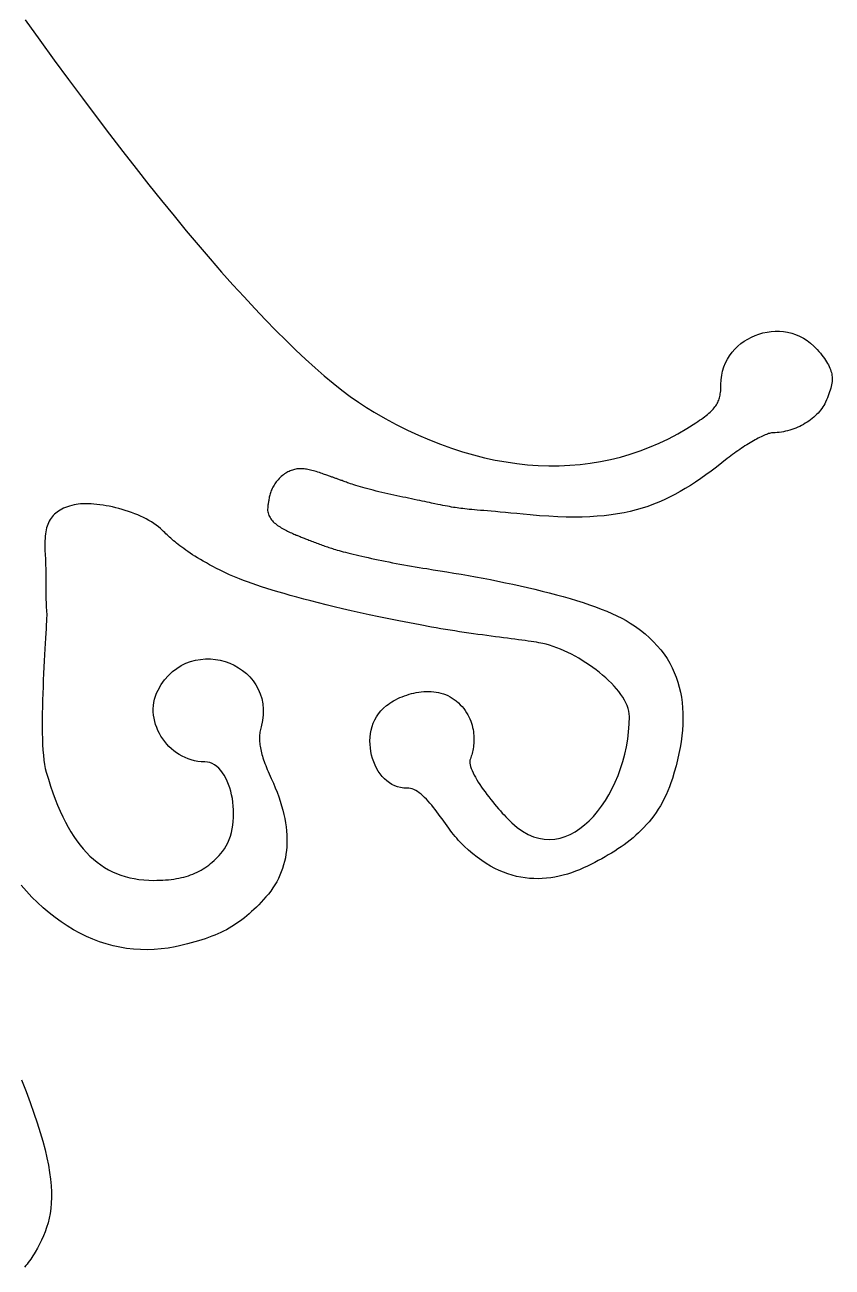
# Model space of a CAD drawing. Extents: x 3.9 to 78.6, y 0.5 to 97.3.
# Drawn here: x 48.64 to 78.63, y 2.41 to 48.54 of the extents above; entities that cross this region are included whole.
import ezdxf

# ---------------------------------------------------------------- set-up
doc = ezdxf.new("R2010")
doc.units = 0
doc.layers.add('LAYER_1', color=7, linetype='CONTINUOUS')

msp = doc.modelspace()

# ---------------------------------------------------------------- linework, layer by layer
at = {"layer": 'LAYER_1', "color": 7}
for p, q in [((48.657, 48.725), (49.199, 47.971)), ((49.199, 47.971), (49.732, 47.236)), ((49.732, 47.236), (50.258, 46.518)), ((50.258, 46.518), (50.776, 45.819)), ((50.776, 45.819), (51.287, 45.139)), ((51.287, 45.139), (51.789, 44.477)), ((51.789, 44.477), (52.284, 43.833)), ((52.284, 43.833), (52.771, 43.209)), ((52.771, 43.209), (53.249, 42.603)), ((53.249, 42.603), (53.72, 42.016)), ((53.72, 42.016), (54.182, 41.447)), ((54.182, 41.447), (54.636, 40.898)), ((54.636, 40.898), (55.082, 40.368)), ((55.082, 40.368), (55.519, 39.856)), ((55.519, 39.856), (55.948, 39.364)), ((55.948, 39.364), (56.368, 38.892)), ((56.368, 38.892), (56.78, 38.438)), ((56.78, 38.438), (57.183, 38.004)), ((57.183, 38.004), (57.578, 37.589)), ((57.578, 37.589), (57.964, 37.194)), ((57.964, 37.194), (58.34, 36.819)), ((75.489, 36.875), (75.624, 36.947)), ((75.624, 36.947), (75.764, 37.009)), ((75.764, 37.009), (75.908, 37.061)), ((75.908, 37.061), (76.056, 37.103)), ((76.056, 37.103), (76.206, 37.135)), ((76.206, 37.135), (76.358, 37.156)), ((76.358, 37.156), (76.511, 37.167)), ((76.511, 37.167), (76.665, 37.166)), ((76.665, 37.166), (76.819, 37.153)), ((76.819, 37.153), (76.971, 37.129)), ((76.971, 37.129), (77.122, 37.094)), ((77.122, 37.094), (77.27, 37.045)), ((77.27, 37.045), (77.416, 36.985)), ((77.416, 36.985), (77.557, 36.911)), ((77.557, 36.911), (77.694, 36.825)), ((58.34, 36.819), (58.709, 36.463)), ((58.709, 36.463), (59.068, 36.127)), ((74.909, 36.382), (75.01, 36.498)), ((75.01, 36.498), (75.119, 36.605)), ((75.119, 36.605), (75.235, 36.704)), ((75.235, 36.704), (75.359, 36.794)), ((75.359, 36.794), (75.489, 36.875)), ((77.694, 36.825), (77.825, 36.726)), ((77.825, 36.726), (77.951, 36.612)), ((77.951, 36.612), (78.07, 36.486)), ((78.07, 36.486), (78.13, 36.414)), ((59.068, 36.127), (59.418, 35.811)), ((74.605, 35.841), (74.665, 35.988)), ((74.665, 35.988), (74.736, 36.127)), ((74.736, 36.127), (74.818, 36.258)), ((74.818, 36.258), (74.909, 36.382)), ((78.13, 36.414), (78.188, 36.345)), ((78.188, 36.345), (78.241, 36.278)), ((78.241, 36.278), (78.291, 36.213)), ((78.291, 36.213), (78.338, 36.15)), ((78.338, 36.15), (78.38, 36.088)), ((78.38, 36.088), (78.42, 36.028)), ((78.42, 36.028), (78.455, 35.969)), ((59.418, 35.811), (59.759, 35.515)), ((74.501, 35.362), (74.523, 35.528)), ((74.523, 35.528), (74.558, 35.688)), ((74.558, 35.688), (74.605, 35.841)), ((78.455, 35.969), (78.487, 35.912)), ((78.487, 35.912), (78.516, 35.855)), ((78.516, 35.855), (78.542, 35.799)), ((78.542, 35.799), (78.564, 35.744)), ((78.564, 35.744), (78.582, 35.688)), ((78.582, 35.688), (78.598, 35.633)), ((78.598, 35.633), (78.61, 35.578)), ((78.61, 35.578), (78.618, 35.523)), ((78.618, 35.523), (78.624, 35.467)), ((59.759, 35.515), (60.09, 35.238)), ((60.09, 35.238), (60.413, 34.982)), ((74.489, 35.007), (74.492, 35.065)), ((74.492, 35.065), (74.493, 35.126)), ((74.493, 35.126), (74.494, 35.189)), ((74.494, 35.189), (74.501, 35.362)), ((78.59, 35.113), (78.574, 35.049)), ((78.604, 35.175), (78.59, 35.113)), ((78.614, 35.236), (78.604, 35.175)), ((78.621, 35.295), (78.614, 35.236)), ((78.625, 35.354), (78.621, 35.295)), ((78.624, 35.467), (78.626, 35.411)), ((78.626, 35.411), (78.625, 35.354)), ((60.413, 34.982), (60.727, 34.746)), ((60.727, 34.746), (61.031, 34.53)), ((74.395, 34.563), (74.412, 34.606)), ((74.412, 34.606), (74.428, 34.651)), ((74.428, 34.651), (74.442, 34.697)), ((74.442, 34.697), (74.454, 34.744)), ((74.454, 34.744), (74.464, 34.793)), ((74.464, 34.793), (74.472, 34.844)), ((74.472, 34.844), (74.479, 34.896)), ((74.479, 34.896), (74.485, 34.95)), ((74.485, 34.95), (74.489, 35.007)), ((78.414, 34.616), (78.378, 34.534)), ((78.448, 34.694), (78.414, 34.616)), ((78.479, 34.77), (78.448, 34.694)), ((78.507, 34.843), (78.479, 34.77)), ((78.532, 34.914), (78.507, 34.843)), ((78.555, 34.982), (78.532, 34.914)), ((78.574, 35.049), (78.555, 34.982)), ((61.031, 34.53), (61.325, 34.334)), ((61.325, 34.334), (61.61, 34.159)), ((61.61, 34.159), (62.023, 33.923)), ((74.043, 34.117), (74.089, 34.157)), ((74.089, 34.157), (74.131, 34.197)), ((74.131, 34.197), (74.171, 34.237)), ((74.171, 34.237), (74.208, 34.277)), ((74.208, 34.277), (74.242, 34.316)), ((74.242, 34.316), (74.273, 34.356)), ((74.273, 34.356), (74.302, 34.396)), ((74.302, 34.396), (74.329, 34.437)), ((74.329, 34.437), (74.353, 34.478)), ((74.353, 34.478), (74.375, 34.52)), ((74.375, 34.52), (74.395, 34.563)), ((78.15, 34.183), (78.101, 34.128)), ((78.196, 34.238), (78.15, 34.183)), ((78.238, 34.295), (78.196, 34.238)), ((78.278, 34.353), (78.238, 34.295)), ((78.315, 34.413), (78.278, 34.353)), ((78.348, 34.473), (78.315, 34.413)), ((78.378, 34.534), (78.348, 34.473)), ((62.023, 33.923), (62.435, 33.702)), ((62.435, 33.702), (62.847, 33.496)), ((73.229, 33.552), (73.561, 33.763)), ((73.561, 33.763), (73.634, 33.811)), ((73.634, 33.811), (73.703, 33.858)), ((73.703, 33.858), (73.768, 33.904)), ((73.768, 33.904), (73.83, 33.948)), ((73.83, 33.948), (73.888, 33.992)), ((73.888, 33.992), (73.943, 34.034)), ((73.943, 34.034), (73.995, 34.076)), ((73.995, 34.076), (74.043, 34.117)), ((77.56, 33.707), (77.491, 33.669)), ((77.628, 33.747), (77.56, 33.707)), ((77.694, 33.788), (77.628, 33.747)), ((77.759, 33.832), (77.694, 33.788)), ((77.821, 33.877), (77.759, 33.832)), ((77.882, 33.924), (77.821, 33.877)), ((77.94, 33.973), (77.882, 33.924)), ((77.997, 34.023), (77.94, 33.973)), ((78.05, 34.075), (77.997, 34.023)), ((78.101, 34.128), (78.05, 34.075)), ((62.847, 33.496), (63.259, 33.305)), ((63.259, 33.305), (63.67, 33.129)), ((72.548, 33.175), (72.891, 33.356)), ((72.891, 33.356), (73.229, 33.552)), ((75.932, 33.221), (75.876, 33.192)), ((75.985, 33.247), (75.932, 33.221)), ((76.037, 33.272), (75.985, 33.247)), ((76.087, 33.294), (76.037, 33.272)), ((76.135, 33.315), (76.087, 33.294)), ((76.181, 33.333), (76.135, 33.315)), ((76.224, 33.349), (76.181, 33.333)), ((76.265, 33.363), (76.224, 33.349)), ((76.304, 33.374), (76.265, 33.363)), ((76.34, 33.383), (76.304, 33.374)), ((76.373, 33.39), (76.34, 33.383)), ((76.403, 33.394), (76.373, 33.39)), ((76.431, 33.395), (76.403, 33.394)), ((76.508, 33.397), (76.431, 33.395)), ((76.585, 33.402), (76.508, 33.397)), ((76.663, 33.409), (76.585, 33.402)), ((76.741, 33.42), (76.663, 33.409)), ((76.818, 33.433), (76.741, 33.42)), ((76.896, 33.449), (76.818, 33.433)), ((76.973, 33.468), (76.896, 33.449)), ((77.049, 33.49), (76.973, 33.468)), ((77.125, 33.514), (77.049, 33.49)), ((77.2, 33.54), (77.125, 33.514)), ((77.274, 33.569), (77.2, 33.54)), ((77.348, 33.6), (77.274, 33.569)), ((77.42, 33.634), (77.348, 33.6)), ((77.491, 33.669), (77.42, 33.634)), ((63.67, 33.129), (64.08, 32.967)), ((64.08, 32.967), (64.489, 32.821)), ((64.489, 32.821), (64.897, 32.689)), ((71.49, 32.722), (71.847, 32.858)), ((71.847, 32.858), (72.2, 33.009)), ((72.2, 33.009), (72.548, 33.175)), ((75.192, 32.775), (75.126, 32.729)), ((75.258, 32.819), (75.192, 32.775)), ((75.323, 32.863), (75.258, 32.819)), ((75.388, 32.905), (75.323, 32.863)), ((75.453, 32.946), (75.388, 32.905)), ((75.516, 32.986), (75.453, 32.946)), ((75.579, 33.024), (75.516, 32.986)), ((75.641, 33.061), (75.579, 33.024)), ((75.702, 33.096), (75.641, 33.061)), ((75.761, 33.13), (75.702, 33.096)), ((75.82, 33.162), (75.761, 33.13)), ((75.876, 33.192), (75.82, 33.162)), ((64.897, 32.689), (65.304, 32.572)), ((65.304, 32.572), (65.71, 32.47)), ((65.71, 32.47), (66.113, 32.382)), ((66.113, 32.382), (66.515, 32.31)), ((66.515, 32.31), (66.915, 32.252)), ((69.643, 32.265), (70.02, 32.327)), ((70.02, 32.327), (70.393, 32.403)), ((70.393, 32.403), (70.763, 32.495)), ((70.763, 32.495), (71.129, 32.601)), ((71.129, 32.601), (71.49, 32.722)), ((74.732, 32.435), (74.528, 32.276)), ((74.797, 32.486), (74.732, 32.435)), ((74.862, 32.536), (74.797, 32.486)), ((74.928, 32.586), (74.862, 32.536)), ((74.994, 32.634), (74.928, 32.586)), ((75.06, 32.682), (74.994, 32.634)), ((75.126, 32.729), (75.06, 32.682)), ((58.247, 31.835), (58.205, 31.803)), ((58.289, 31.865), (58.247, 31.835)), ((58.33, 31.892), (58.289, 31.865)), ((58.371, 31.918), (58.33, 31.892)), ((58.412, 31.941), (58.371, 31.918)), ((58.453, 31.962), (58.412, 31.941)), ((58.495, 31.981), (58.453, 31.962)), ((58.536, 31.997), (58.495, 31.981)), ((58.577, 32.012), (58.536, 31.997)), ((58.619, 32.025), (58.577, 32.012)), ((58.66, 32.035), (58.619, 32.025)), ((58.703, 32.044), (58.66, 32.035)), ((58.745, 32.051), (58.703, 32.044)), ((58.788, 32.056), (58.745, 32.051)), ((58.831, 32.059), (58.788, 32.056)), ((58.875, 32.06), (58.831, 32.059)), ((58.92, 32.06), (58.875, 32.06)), ((58.965, 32.058), (58.92, 32.06)), ((59.011, 32.054), (58.965, 32.058)), ((59.058, 32.049), (59.011, 32.054)), ((59.105, 32.042), (59.058, 32.049)), ((59.153, 32.034), (59.105, 32.042)), ((59.203, 32.024), (59.153, 32.034)), ((59.253, 32.012), (59.203, 32.024)), ((59.304, 31.999), (59.253, 32.012)), ((59.357, 31.985), (59.304, 31.999)), ((59.41, 31.97), (59.357, 31.985)), ((59.465, 31.953), (59.41, 31.97)), ((59.521, 31.934), (59.465, 31.953)), ((59.578, 31.915), (59.521, 31.934)), ((59.637, 31.894), (59.578, 31.915)), ((59.686, 31.877), (59.637, 31.894)), ((59.731, 31.861), (59.686, 31.877)), ((59.774, 31.846), (59.731, 31.861)), ((59.814, 31.832), (59.774, 31.846)), ((59.853, 31.818), (59.814, 31.832)), ((66.915, 32.252), (67.313, 32.209)), ((67.313, 32.209), (67.708, 32.182)), ((67.708, 32.182), (68.101, 32.169)), ((68.101, 32.169), (68.491, 32.17)), ((68.491, 32.17), (68.878, 32.187)), ((68.878, 32.187), (69.262, 32.219)), ((69.262, 32.219), (69.643, 32.265)), ((73.936, 31.831), (73.742, 31.695)), ((74.13, 31.973), (73.936, 31.831)), ((74.328, 32.122), (74.13, 31.973)), ((74.528, 32.276), (74.328, 32.122)), ((57.85, 31.37), (57.83, 31.329)), ((57.873, 31.412), (57.85, 31.37)), ((57.896, 31.453), (57.873, 31.412)), ((57.922, 31.494), (57.896, 31.453)), ((57.95, 31.534), (57.922, 31.494)), ((57.98, 31.575), (57.95, 31.534)), ((58.011, 31.614), (57.98, 31.575)), ((58.045, 31.653), (58.011, 31.614)), ((58.082, 31.692), (58.045, 31.653)), ((58.12, 31.73), (58.082, 31.692)), ((58.162, 31.767), (58.12, 31.73)), ((58.205, 31.803), (58.162, 31.767)), ((59.889, 31.805), (59.853, 31.818)), ((59.923, 31.793), (59.889, 31.805)), ((59.956, 31.782), (59.923, 31.793)), ((59.988, 31.771), (59.956, 31.782)), ((60.018, 31.761), (59.988, 31.771)), ((60.047, 31.751), (60.018, 31.761)), ((60.076, 31.741), (60.047, 31.751)), ((60.104, 31.731), (60.076, 31.741)), ((60.131, 31.722), (60.104, 31.731)), ((60.158, 31.712), (60.131, 31.722)), ((60.186, 31.703), (60.158, 31.712)), ((60.213, 31.693), (60.186, 31.703)), ((60.241, 31.684), (60.213, 31.693)), ((60.269, 31.674), (60.241, 31.684)), ((60.299, 31.663), (60.269, 31.674)), ((60.329, 31.652), (60.299, 31.663)), ((60.36, 31.641), (60.329, 31.652)), ((60.393, 31.629), (60.36, 31.641)), ((60.427, 31.617), (60.393, 31.629)), ((60.464, 31.603), (60.427, 31.617)), ((60.502, 31.589), (60.464, 31.603)), ((60.542, 31.574), (60.502, 31.589)), ((60.585, 31.558), (60.542, 31.574)), ((60.63, 31.541), (60.585, 31.558)), ((60.679, 31.523), (60.63, 31.541)), ((60.73, 31.504), (60.679, 31.523)), ((60.794, 31.481), (60.73, 31.504)), ((60.863, 31.457), (60.794, 31.481)), ((60.938, 31.433), (60.863, 31.457)), ((61.018, 31.408), (60.938, 31.433)), ((61.102, 31.384), (61.018, 31.408)), ((61.191, 31.359), (61.102, 31.384)), ((73.359, 31.439), (73.168, 31.321)), ((73.551, 31.564), (73.359, 31.439)), ((73.742, 31.695), (73.551, 31.564)), ((57.703, 30.923), (57.696, 30.885)), ((57.711, 30.962), (57.703, 30.923)), ((57.719, 31.001), (57.711, 30.962)), ((57.729, 31.041), (57.719, 31.001)), ((57.74, 31.081), (57.729, 31.041)), ((57.751, 31.122), (57.74, 31.081)), ((57.764, 31.163), (57.751, 31.122)), ((57.779, 31.204), (57.764, 31.163)), ((57.794, 31.246), (57.779, 31.204)), ((57.811, 31.287), (57.794, 31.246)), ((57.83, 31.329), (57.811, 31.287)), ((61.283, 31.334), (61.191, 31.359)), ((61.379, 31.308), (61.283, 31.334)), ((61.478, 31.283), (61.379, 31.308)), ((61.579, 31.258), (61.478, 31.283)), ((61.684, 31.232), (61.579, 31.258)), ((61.79, 31.207), (61.684, 31.232)), ((61.898, 31.181), (61.79, 31.207)), ((62.008, 31.156), (61.898, 31.181)), ((62.118, 31.131), (62.008, 31.156)), ((62.229, 31.106), (62.118, 31.131)), ((62.341, 31.082), (62.229, 31.106)), ((62.453, 31.057), (62.341, 31.082)), ((62.564, 31.033), (62.453, 31.057)), ((62.675, 31.009), (62.564, 31.033)), ((62.785, 30.986), (62.675, 31.009)), ((62.893, 30.963), (62.785, 30.986)), ((62.999, 30.941), (62.893, 30.963)), ((63.104, 30.919), (62.999, 30.941)), ((63.206, 30.898), (63.104, 30.919)), ((72.392, 30.908), (72.192, 30.82)), ((72.589, 31.002), (72.392, 30.908)), ((72.783, 31.102), (72.589, 31.002)), ((72.976, 31.209), (72.783, 31.102)), ((73.168, 31.321), (72.976, 31.209)), ((49.837, 30.451), (49.785, 30.411)), ((49.892, 30.489), (49.837, 30.451)), ((49.951, 30.525), (49.892, 30.489)), ((50.013, 30.559), (49.951, 30.525)), ((50.079, 30.59), (50.013, 30.559)), ((50.149, 30.62), (50.079, 30.59)), ((50.223, 30.647), (50.149, 30.62)), ((50.301, 30.673), (50.223, 30.647)), ((50.383, 30.696), (50.301, 30.673)), ((50.469, 30.718), (50.383, 30.696)), ((50.544, 30.734), (50.469, 30.718)), ((50.624, 30.745), (50.544, 30.734)), ((50.71, 30.754), (50.624, 30.745)), ((50.801, 30.759), (50.71, 30.754)), ((50.897, 30.761), (50.801, 30.759)), ((50.996, 30.76), (50.897, 30.761)), ((51.1, 30.756), (50.996, 30.76)), ((51.207, 30.748), (51.1, 30.756)), ((51.316, 30.737), (51.207, 30.748)), ((51.429, 30.724), (51.316, 30.737)), ((51.543, 30.707), (51.429, 30.724)), ((51.659, 30.688), (51.543, 30.707)), ((51.777, 30.665), (51.659, 30.688)), ((51.895, 30.64), (51.777, 30.665)), ((52.014, 30.612), (51.895, 30.64)), ((52.134, 30.582), (52.014, 30.612)), ((52.253, 30.548), (52.134, 30.582)), ((52.371, 30.513), (52.253, 30.548)), ((52.489, 30.474), (52.371, 30.513)), ((52.605, 30.433), (52.489, 30.474)), ((57.66, 30.614), (57.657, 30.563)), ((57.657, 30.563), (57.658, 30.513)), ((57.658, 30.513), (57.663, 30.465)), ((57.664, 30.644), (57.66, 30.614)), ((57.663, 30.465), (57.672, 30.418)), ((57.667, 30.675), (57.664, 30.644)), ((57.671, 30.708), (57.667, 30.675)), ((57.675, 30.741), (57.671, 30.708)), ((57.679, 30.776), (57.675, 30.741)), ((57.684, 30.811), (57.679, 30.776)), ((57.69, 30.848), (57.684, 30.811)), ((57.696, 30.885), (57.69, 30.848)), ((63.306, 30.877), (63.206, 30.898)), ((63.402, 30.858), (63.306, 30.877)), ((63.495, 30.838), (63.402, 30.858)), ((63.584, 30.82), (63.495, 30.838)), ((63.669, 30.802), (63.584, 30.82)), ((63.749, 30.785), (63.669, 30.802)), ((63.867, 30.761), (63.749, 30.785)), ((63.975, 30.738), (63.867, 30.761)), ((64.075, 30.718), (63.975, 30.738)), ((64.168, 30.699), (64.075, 30.718)), ((64.255, 30.682), (64.168, 30.699)), ((64.336, 30.666), (64.255, 30.682)), ((64.413, 30.652), (64.336, 30.666)), ((64.487, 30.638), (64.413, 30.652)), ((64.558, 30.626), (64.487, 30.638)), ((64.627, 30.615), (64.558, 30.626)), ((64.696, 30.605), (64.627, 30.615)), ((64.765, 30.596), (64.696, 30.605)), ((64.835, 30.586), (64.765, 30.596)), ((64.907, 30.578), (64.835, 30.586)), ((64.983, 30.569), (64.907, 30.578)), ((65.063, 30.561), (64.983, 30.569)), ((65.148, 30.552), (65.063, 30.561)), ((65.239, 30.544), (65.148, 30.552)), ((65.337, 30.535), (65.239, 30.544)), ((65.443, 30.525), (65.337, 30.535)), ((65.558, 30.515), (65.443, 30.525)), ((65.683, 30.504), (65.558, 30.515)), ((65.818, 30.492), (65.683, 30.504)), ((65.965, 30.48), (65.818, 30.492)), ((66.125, 30.466), (65.965, 30.48)), ((66.299, 30.45), (66.125, 30.466)), ((66.488, 30.433), (66.299, 30.45)), ((71.126, 30.476), (70.896, 30.426)), ((71.35, 30.532), (71.126, 30.476)), ((71.568, 30.594), (71.35, 30.532)), ((71.78, 30.663), (71.568, 30.594)), ((71.988, 30.739), (71.78, 30.663)), ((72.192, 30.82), (71.988, 30.739)), ((49.492, 29.995), (49.47, 29.93)), ((49.518, 30.056), (49.492, 29.995)), ((49.547, 30.115), (49.518, 30.056)), ((49.579, 30.171), (49.547, 30.115)), ((49.614, 30.224), (49.579, 30.171)), ((49.652, 30.275), (49.614, 30.224)), ((49.693, 30.323), (49.652, 30.275)), ((49.737, 30.368), (49.693, 30.323)), ((49.785, 30.411), (49.737, 30.368)), ((52.719, 30.39), (52.605, 30.433)), ((52.831, 30.345), (52.719, 30.39)), ((52.941, 30.297), (52.831, 30.345)), ((53.047, 30.247), (52.941, 30.297)), ((53.15, 30.194), (53.047, 30.247)), ((53.25, 30.14), (53.15, 30.194)), ((53.345, 30.083), (53.25, 30.14)), ((53.436, 30.024), (53.345, 30.083)), ((53.521, 29.964), (53.436, 30.024)), ((57.672, 30.418), (57.685, 30.373)), ((57.685, 30.373), (57.702, 30.329)), ((57.702, 30.329), (57.723, 30.286)), ((57.723, 30.286), (57.746, 30.245)), ((57.746, 30.245), (57.773, 30.205)), ((57.773, 30.205), (57.802, 30.166)), ((57.802, 30.166), (57.835, 30.128)), ((57.835, 30.128), (57.869, 30.092)), ((57.869, 30.092), (57.906, 30.057)), ((57.906, 30.057), (57.945, 30.023)), ((57.945, 30.023), (57.986, 29.99)), ((57.986, 29.99), (58.028, 29.958)), ((66.691, 30.415), (66.488, 30.433)), ((66.912, 30.395), (66.691, 30.415)), ((67.15, 30.372), (66.912, 30.395)), ((67.406, 30.348), (67.15, 30.372)), ((67.761, 30.317), (67.406, 30.348)), ((68.103, 30.293), (67.761, 30.317)), ((68.431, 30.276), (68.103, 30.293)), ((68.747, 30.266), (68.431, 30.276)), ((69.051, 30.263), (68.747, 30.266)), ((69.344, 30.266), (69.051, 30.263)), ((69.626, 30.276), (69.344, 30.266)), ((69.897, 30.293), (69.626, 30.276)), ((70.16, 30.316), (69.897, 30.293)), ((70.413, 30.346), (70.16, 30.316)), ((70.658, 30.383), (70.413, 30.346)), ((70.896, 30.426), (70.658, 30.383)), ((49.396, 29.559), (49.389, 29.475)), ((49.405, 29.64), (49.396, 29.559)), ((49.418, 29.717), (49.405, 29.64)), ((49.432, 29.791), (49.418, 29.717)), ((49.449, 29.862), (49.432, 29.791)), ((49.47, 29.93), (49.449, 29.862)), ((53.602, 29.901), (53.521, 29.964)), ((53.676, 29.837), (53.602, 29.901)), ((53.715, 29.801), (53.676, 29.837)), ((53.755, 29.764), (53.715, 29.801)), ((53.795, 29.726), (53.755, 29.764)), ((53.836, 29.687), (53.795, 29.726)), ((53.878, 29.648), (53.836, 29.687)), ((53.921, 29.607), (53.878, 29.648)), ((53.966, 29.566), (53.921, 29.607)), ((54.012, 29.523), (53.966, 29.566)), ((54.06, 29.48), (54.012, 29.523)), ((58.028, 29.958), (58.072, 29.928)), ((58.072, 29.928), (58.117, 29.898)), ((58.117, 29.898), (58.163, 29.87)), ((58.163, 29.87), (58.21, 29.842)), ((58.21, 29.842), (58.257, 29.816)), ((58.257, 29.816), (58.305, 29.79)), ((58.305, 29.79), (58.353, 29.765)), ((58.353, 29.765), (58.401, 29.742)), ((58.401, 29.742), (58.449, 29.719)), ((58.449, 29.719), (58.497, 29.697)), ((58.497, 29.697), (58.544, 29.676)), ((58.544, 29.676), (58.59, 29.655)), ((58.59, 29.655), (58.635, 29.636)), ((58.635, 29.636), (58.679, 29.617)), ((58.679, 29.617), (58.721, 29.599)), ((58.721, 29.599), (58.745, 29.589)), ((58.745, 29.589), (58.772, 29.577)), ((58.772, 29.577), (58.801, 29.565)), ((58.801, 29.565), (58.832, 29.553)), ((58.832, 29.553), (58.866, 29.539)), ((58.866, 29.539), (58.901, 29.525)), ((58.901, 29.525), (58.938, 29.51)), ((49.384, 29.388), (49.382, 29.297)), ((49.382, 29.297), (49.382, 29.202)), ((49.382, 29.202), (49.383, 29.104)), ((49.383, 29.104), (49.388, 29.002)), ((49.389, 29.475), (49.384, 29.388)), ((54.111, 29.435), (54.06, 29.48)), ((54.164, 29.389), (54.111, 29.435)), ((54.219, 29.343), (54.164, 29.389)), ((54.277, 29.295), (54.219, 29.343)), ((54.338, 29.246), (54.277, 29.295)), ((54.402, 29.196), (54.338, 29.246)), ((54.47, 29.144), (54.402, 29.196)), ((54.541, 29.092), (54.47, 29.144)), ((54.616, 29.038), (54.541, 29.092)), ((58.938, 29.51), (58.977, 29.494)), ((58.977, 29.494), (59.018, 29.478)), ((59.018, 29.478), (59.06, 29.462)), ((59.06, 29.462), (59.103, 29.445)), ((59.103, 29.445), (59.148, 29.427)), ((59.148, 29.427), (59.193, 29.41)), ((59.193, 29.41), (59.24, 29.392)), ((59.24, 29.392), (59.288, 29.373)), ((59.288, 29.373), (59.336, 29.355)), ((59.336, 29.355), (59.385, 29.336)), ((59.385, 29.336), (59.435, 29.318)), ((59.435, 29.318), (59.485, 29.299)), ((59.485, 29.299), (59.535, 29.281)), ((59.535, 29.281), (59.585, 29.262)), ((59.585, 29.262), (59.635, 29.244)), ((59.635, 29.244), (59.686, 29.225)), ((59.686, 29.225), (59.736, 29.208)), ((59.736, 29.208), (59.785, 29.19)), ((59.785, 29.19), (59.834, 29.173)), ((59.834, 29.173), (59.883, 29.156)), ((59.883, 29.156), (59.931, 29.139)), ((59.931, 29.139), (59.978, 29.123)), ((59.978, 29.123), (60.024, 29.108)), ((60.024, 29.108), (60.069, 29.093)), ((60.069, 29.093), (60.12, 29.077)), ((60.12, 29.077), (60.178, 29.06)), ((49.388, 29.002), (49.394, 28.896)), ((49.394, 28.896), (49.398, 28.825)), ((49.398, 28.825), (49.402, 28.753)), ((49.402, 28.753), (49.405, 28.68)), ((49.405, 28.68), (49.408, 28.605)), ((49.408, 28.605), (49.41, 28.53)), ((54.695, 28.983), (54.616, 29.038)), ((54.779, 28.927), (54.695, 28.983)), ((54.867, 28.869), (54.779, 28.927)), ((54.959, 28.811), (54.867, 28.869)), ((55.057, 28.751), (54.959, 28.811)), ((55.16, 28.689), (55.057, 28.751)), ((55.268, 28.627), (55.16, 28.689)), ((55.381, 28.562), (55.268, 28.627)), ((60.178, 29.06), (60.241, 29.041)), ((60.241, 29.041), (60.311, 29.022)), ((60.311, 29.022), (60.385, 29.001)), ((60.385, 29.001), (60.466, 28.98)), ((60.466, 28.98), (60.551, 28.957)), ((60.551, 28.957), (60.641, 28.934)), ((60.641, 28.934), (60.737, 28.911)), ((60.737, 28.911), (60.836, 28.886)), ((60.836, 28.886), (60.94, 28.862)), ((60.94, 28.862), (61.047, 28.836)), ((61.047, 28.836), (61.159, 28.81)), ((61.159, 28.81), (61.274, 28.784)), ((61.274, 28.784), (61.393, 28.758)), ((61.393, 28.758), (61.514, 28.731)), ((61.514, 28.731), (61.639, 28.704)), ((61.639, 28.704), (61.766, 28.677)), ((61.766, 28.677), (61.896, 28.651)), ((61.896, 28.651), (62.028, 28.624)), ((62.028, 28.624), (62.162, 28.597)), ((49.41, 28.53), (49.412, 28.454)), ((49.412, 28.454), (49.414, 28.377)), ((49.414, 28.377), (49.415, 28.3)), ((49.415, 28.3), (49.417, 28.222)), ((49.417, 28.222), (49.418, 28.144)), ((49.418, 28.144), (49.418, 28.066)), ((55.501, 28.497), (55.381, 28.562)), ((55.626, 28.43), (55.501, 28.497)), ((55.758, 28.361), (55.626, 28.43)), ((55.896, 28.292), (55.758, 28.361)), ((56.04, 28.22), (55.896, 28.292)), ((56.138, 28.174), (56.04, 28.22)), ((56.244, 28.126), (56.138, 28.174)), ((62.162, 28.597), (62.298, 28.57)), ((62.298, 28.57), (62.435, 28.544)), ((62.435, 28.544), (62.574, 28.518)), ((62.574, 28.518), (62.714, 28.492)), ((62.714, 28.492), (62.855, 28.467)), ((62.855, 28.467), (62.997, 28.442)), ((62.997, 28.442), (63.139, 28.418)), ((63.139, 28.418), (63.281, 28.394)), ((63.281, 28.394), (63.424, 28.372)), ((63.424, 28.372), (63.566, 28.35)), ((63.566, 28.35), (63.811, 28.312)), ((63.811, 28.312), (64.062, 28.272)), ((64.062, 28.272), (64.318, 28.231)), ((64.318, 28.231), (64.579, 28.187)), ((64.579, 28.187), (64.844, 28.142)), ((64.844, 28.142), (65.113, 28.094)), ((49.418, 28.066), (49.419, 27.988)), ((49.419, 27.988), (49.419, 27.91)), ((49.419, 27.91), (49.42, 27.833)), ((49.42, 27.833), (49.42, 27.757)), ((49.42, 27.757), (49.42, 27.681)), ((49.42, 27.681), (49.421, 27.606)), ((56.359, 28.076), (56.244, 28.126)), ((56.484, 28.025), (56.359, 28.076)), ((56.618, 27.971), (56.484, 28.025)), ((56.762, 27.916), (56.618, 27.971)), ((56.915, 27.859), (56.762, 27.916)), ((57.078, 27.801), (56.915, 27.859)), ((57.251, 27.742), (57.078, 27.801)), ((57.434, 27.681), (57.251, 27.742)), ((57.626, 27.618), (57.434, 27.681)), ((65.113, 28.094), (65.384, 28.045)), ((65.384, 28.045), (65.658, 27.994)), ((65.658, 27.994), (65.934, 27.941)), ((65.934, 27.941), (66.21, 27.886)), ((66.21, 27.886), (66.487, 27.829)), ((66.487, 27.829), (66.764, 27.771)), ((66.764, 27.771), (67.039, 27.71)), ((67.039, 27.71), (67.314, 27.648)), ((49.421, 27.606), (49.421, 27.532)), ((49.421, 27.532), (49.422, 27.459)), ((49.422, 27.459), (49.422, 27.387)), ((49.422, 27.387), (49.423, 27.317)), ((49.423, 27.317), (49.424, 27.249)), ((49.424, 27.249), (49.425, 27.182)), ((57.829, 27.554), (57.626, 27.618)), ((58.042, 27.49), (57.829, 27.554)), ((58.266, 27.423), (58.042, 27.49)), ((58.499, 27.356), (58.266, 27.423)), ((58.744, 27.288), (58.499, 27.356)), ((58.999, 27.219), (58.744, 27.288)), ((59.264, 27.149), (58.999, 27.219)), ((67.314, 27.648), (67.586, 27.584)), ((67.586, 27.584), (67.855, 27.519)), ((67.855, 27.519), (68.12, 27.451)), ((68.12, 27.451), (68.382, 27.382)), ((68.382, 27.382), (68.639, 27.311)), ((68.639, 27.311), (68.891, 27.238)), ((68.891, 27.238), (69.136, 27.164)), ((49.425, 27.182), (49.427, 27.118)), ((49.427, 27.118), (49.429, 27.055)), ((49.429, 27.055), (49.431, 26.995)), ((49.431, 26.995), (49.433, 26.937)), ((49.433, 26.937), (49.436, 26.882)), ((49.436, 26.882), (49.44, 26.829)), ((49.44, 26.829), (49.444, 26.779)), ((49.444, 26.779), (49.448, 26.732)), ((59.541, 27.078), (59.264, 27.149)), ((59.828, 27.006), (59.541, 27.078)), ((60.126, 26.934), (59.828, 27.006)), ((60.436, 26.86), (60.126, 26.934)), ((60.757, 26.787), (60.436, 26.86)), ((61.089, 26.712), (60.757, 26.787)), ((69.136, 27.164), (69.375, 27.088)), ((69.375, 27.088), (69.607, 27.01)), ((69.607, 27.01), (69.83, 26.93)), ((69.83, 26.93), (70.046, 26.849)), ((70.046, 26.849), (70.252, 26.767)), ((70.252, 26.767), (70.448, 26.682)), ((49.444, 26.401), (49.437, 26.268)), ((49.448, 26.515), (49.444, 26.401)), ((49.448, 26.732), (49.451, 26.682)), ((49.451, 26.61), (49.448, 26.515)), ((49.451, 26.682), (49.451, 26.61)), ((61.433, 26.638), (61.089, 26.712)), ((61.788, 26.562), (61.433, 26.638)), ((62.155, 26.487), (61.788, 26.562)), ((62.533, 26.411), (62.155, 26.487)), ((62.923, 26.335), (62.533, 26.411)), ((63.326, 26.259), (62.923, 26.335)), ((70.448, 26.682), (70.634, 26.596)), ((70.634, 26.596), (70.808, 26.509)), ((70.808, 26.509), (70.971, 26.419)), ((70.971, 26.419), (71.122, 26.329)), ((71.122, 26.329), (71.318, 26.199)), ((49.42, 25.951), (49.409, 25.77)), ((49.429, 26.117), (49.42, 25.951)), ((49.437, 26.268), (49.429, 26.117)), ((63.74, 26.183), (63.326, 26.259)), ((63.914, 26.152), (63.74, 26.183)), ((64.089, 26.121), (63.914, 26.152)), ((64.264, 26.092), (64.089, 26.121)), ((64.44, 26.064), (64.264, 26.092)), ((64.614, 26.036), (64.44, 26.064)), ((64.788, 26.01), (64.614, 26.036)), ((64.961, 25.984), (64.788, 26.01)), ((65.133, 25.959), (64.961, 25.984)), ((65.303, 25.935), (65.133, 25.959)), ((65.471, 25.911), (65.303, 25.935)), ((65.637, 25.889), (65.471, 25.911)), ((65.8, 25.866), (65.637, 25.889)), ((65.96, 25.845), (65.8, 25.866)), ((66.118, 25.824), (65.96, 25.845)), ((71.318, 26.199), (71.503, 26.064)), ((71.503, 26.064), (71.676, 25.926)), ((71.676, 25.926), (71.838, 25.783)), ((49.397, 25.576), (49.385, 25.37)), ((49.409, 25.77), (49.397, 25.576)), ((66.271, 25.804), (66.118, 25.824)), ((66.421, 25.785), (66.271, 25.804)), ((66.567, 25.766), (66.421, 25.785)), ((66.708, 25.747), (66.567, 25.766)), ((66.845, 25.729), (66.708, 25.747)), ((66.977, 25.712), (66.845, 25.729)), ((67.103, 25.695), (66.977, 25.712)), ((67.224, 25.678), (67.103, 25.695)), ((67.338, 25.662), (67.224, 25.678)), ((67.446, 25.646), (67.338, 25.662)), ((67.548, 25.631), (67.446, 25.646)), ((67.643, 25.616), (67.548, 25.631)), ((67.731, 25.601), (67.643, 25.616)), ((67.811, 25.586), (67.731, 25.601)), ((67.883, 25.572), (67.811, 25.586)), ((67.947, 25.558), (67.883, 25.572)), ((68.003, 25.544), (67.947, 25.558)), ((68.131, 25.507), (68.003, 25.544)), ((68.263, 25.464), (68.131, 25.507)), ((68.396, 25.415), (68.263, 25.464)), ((68.53, 25.361), (68.396, 25.415)), ((71.838, 25.783), (71.99, 25.636)), ((71.99, 25.636), (72.131, 25.485)), ((72.131, 25.485), (72.262, 25.33)), ((49.36, 24.929), (49.348, 24.696)), ((49.373, 25.154), (49.36, 24.929)), ((49.385, 25.37), (49.373, 25.154)), ((54.797, 24.901), (54.978, 24.95)), ((54.978, 24.95), (55.162, 24.982)), ((55.162, 24.982), (55.347, 24.997)), ((55.347, 24.997), (55.533, 24.996)), ((55.533, 24.996), (55.717, 24.979)), ((55.717, 24.979), (55.898, 24.946)), ((55.898, 24.946), (56.076, 24.899)), ((68.666, 25.303), (68.53, 25.361)), ((68.803, 25.239), (68.666, 25.303)), ((68.939, 25.171), (68.803, 25.239)), ((69.075, 25.098), (68.939, 25.171)), ((69.211, 25.022), (69.075, 25.098)), ((69.345, 24.941), (69.211, 25.022)), ((69.478, 24.858), (69.345, 24.941)), ((72.262, 25.33), (72.382, 25.171)), ((72.382, 25.171), (72.492, 25.009)), ((72.492, 25.009), (72.592, 24.842)), ((49.336, 24.457), (49.324, 24.213)), ((49.348, 24.696), (49.336, 24.457)), ((53.972, 24.386), (54.122, 24.527)), ((54.122, 24.527), (54.28, 24.648)), ((54.28, 24.648), (54.447, 24.751)), ((54.447, 24.751), (54.619, 24.835)), ((54.619, 24.835), (54.797, 24.901)), ((56.076, 24.899), (56.25, 24.838)), ((56.25, 24.838), (56.417, 24.762)), ((56.417, 24.762), (56.576, 24.673)), ((56.576, 24.673), (56.727, 24.571)), ((56.727, 24.571), (56.868, 24.456)), ((56.868, 24.456), (56.998, 24.328)), ((69.608, 24.771), (69.478, 24.858)), ((69.737, 24.681), (69.608, 24.771)), ((69.862, 24.588), (69.737, 24.681)), ((69.983, 24.493), (69.862, 24.588)), ((70.101, 24.396), (69.983, 24.493)), ((72.592, 24.842), (72.682, 24.672)), ((72.682, 24.672), (72.763, 24.498)), ((72.763, 24.498), (72.834, 24.32)), ((49.324, 24.213), (49.314, 23.966)), ((53.587, 23.843), (53.703, 24.044)), ((53.703, 24.044), (53.832, 24.225)), ((53.832, 24.225), (53.972, 24.386)), ((56.998, 24.328), (57.116, 24.189)), ((57.116, 24.189), (57.22, 24.039)), ((57.22, 24.039), (57.309, 23.878)), ((70.214, 24.297), (70.101, 24.396)), ((70.323, 24.197), (70.214, 24.297)), ((70.426, 24.095), (70.323, 24.197)), ((70.524, 23.992), (70.426, 24.095)), ((70.616, 23.888), (70.524, 23.992)), ((72.834, 24.32), (72.896, 24.139)), ((72.896, 24.139), (72.949, 23.954)), ((49.304, 23.717), (49.296, 23.467)), ((49.314, 23.966), (49.304, 23.717)), ((53.457, 23.5), (53.491, 23.616)), ((53.491, 23.616), (53.534, 23.73)), ((53.534, 23.73), (53.587, 23.843)), ((57.309, 23.878), (57.382, 23.706)), ((57.382, 23.706), (57.437, 23.525)), ((62.489, 23.523), (62.569, 23.56)), ((62.569, 23.56), (62.651, 23.595)), ((62.651, 23.595), (62.736, 23.627)), ((62.736, 23.627), (62.822, 23.657)), ((62.822, 23.657), (62.909, 23.685)), ((62.909, 23.685), (62.998, 23.709)), ((62.998, 23.709), (63.089, 23.731)), ((63.089, 23.731), (63.18, 23.749)), ((63.18, 23.749), (63.272, 23.765)), ((63.272, 23.765), (63.364, 23.777)), ((63.364, 23.777), (63.457, 23.785)), ((63.457, 23.785), (63.55, 23.79)), ((63.55, 23.79), (63.642, 23.79)), ((63.642, 23.79), (63.735, 23.787)), ((63.735, 23.787), (63.826, 23.779)), ((63.826, 23.779), (63.917, 23.767)), ((63.917, 23.767), (64.007, 23.751)), ((64.007, 23.751), (64.096, 23.73)), ((64.096, 23.73), (64.184, 23.703)), ((64.184, 23.703), (64.269, 23.672)), ((64.269, 23.672), (64.353, 23.636)), ((64.353, 23.636), (64.435, 23.595)), ((64.435, 23.595), (64.515, 23.547)), ((64.515, 23.547), (64.592, 23.495)), ((70.701, 23.784), (70.616, 23.888)), ((70.779, 23.679), (70.701, 23.784)), ((70.849, 23.574), (70.779, 23.679)), ((70.912, 23.47), (70.849, 23.574)), ((72.949, 23.954), (72.993, 23.766)), ((72.993, 23.766), (73.028, 23.574)), ((73.028, 23.574), (73.054, 23.379)), ((49.29, 23.218), (49.286, 22.971)), ((49.296, 23.467), (49.29, 23.218)), ((53.41, 23.147), (53.417, 23.265)), ((53.411, 23.029), (53.41, 23.147)), ((53.417, 23.265), (53.433, 23.383)), ((53.433, 23.383), (53.457, 23.5)), ((57.437, 23.525), (57.475, 23.333)), ((57.475, 23.333), (57.492, 23.133)), ((57.492, 23.133), (57.488, 22.924)), ((61.775, 22.964), (61.862, 23.071)), ((61.862, 23.071), (61.959, 23.172)), ((61.959, 23.172), (62.068, 23.265)), ((62.068, 23.265), (62.13, 23.312)), ((62.13, 23.312), (62.196, 23.357)), ((62.196, 23.357), (62.265, 23.401)), ((62.265, 23.401), (62.337, 23.443)), ((62.337, 23.443), (62.412, 23.484)), ((62.412, 23.484), (62.489, 23.523)), ((64.592, 23.495), (64.666, 23.436)), ((64.666, 23.436), (64.743, 23.368)), ((64.743, 23.368), (64.815, 23.297)), ((64.815, 23.297), (64.88, 23.226)), ((64.88, 23.226), (64.941, 23.152)), ((64.941, 23.152), (64.996, 23.078)), ((64.996, 23.078), (65.046, 23.002)), ((70.966, 23.366), (70.912, 23.47)), ((71.011, 23.263), (70.966, 23.366)), ((71.047, 23.161), (71.011, 23.263)), ((71.073, 23.06), (71.047, 23.161)), ((73.054, 23.379), (73.073, 23.18)), ((73.073, 23.18), (73.082, 22.979)), ((49.286, 22.971), (49.283, 22.728)), ((49.283, 22.728), (49.283, 22.489)), ((53.421, 22.911), (53.411, 23.029)), ((53.438, 22.794), (53.421, 22.911)), ((53.463, 22.678), (53.438, 22.794)), ((53.496, 22.563), (53.463, 22.678)), ((57.462, 22.707), (57.412, 22.481)), ((57.488, 22.924), (57.462, 22.707)), ((61.537, 22.484), (61.581, 22.611)), ((61.581, 22.611), (61.635, 22.733)), ((61.635, 22.733), (61.7, 22.851)), ((61.7, 22.851), (61.775, 22.964)), ((65.046, 23.002), (65.091, 22.926)), ((65.091, 22.926), (65.132, 22.848)), ((65.132, 22.848), (65.168, 22.771)), ((65.168, 22.771), (65.199, 22.693)), ((65.199, 22.693), (65.227, 22.614)), ((65.227, 22.614), (65.251, 22.536)), ((71.09, 22.96), (71.073, 23.06)), ((71.088, 22.579), (71.095, 22.863)), ((71.095, 22.863), (71.09, 22.96)), ((73.084, 22.774), (73.078, 22.566)), ((73.082, 22.979), (73.084, 22.774)), ((49.283, 22.489), (49.286, 22.257)), ((49.286, 22.257), (49.292, 22.033)), ((53.536, 22.451), (53.496, 22.563)), ((53.582, 22.34), (53.536, 22.451)), ((53.635, 22.233), (53.582, 22.34)), ((53.695, 22.128), (53.635, 22.233)), ((57.36, 22.182), (57.356, 22.131)), ((57.365, 22.233), (57.36, 22.182)), ((57.371, 22.283), (57.365, 22.233)), ((57.379, 22.333), (57.371, 22.283)), ((57.389, 22.383), (57.379, 22.333)), ((57.4, 22.432), (57.389, 22.383)), ((57.412, 22.481), (57.4, 22.432)), ((61.464, 22.091), (61.479, 22.224)), ((61.479, 22.224), (61.503, 22.355)), ((61.503, 22.355), (61.537, 22.484)), ((65.251, 22.536), (65.27, 22.458)), ((65.27, 22.458), (65.287, 22.381)), ((65.287, 22.381), (65.299, 22.303)), ((65.299, 22.303), (65.309, 22.227)), ((65.309, 22.227), (65.315, 22.152)), ((65.315, 22.152), (65.319, 22.077)), ((71.032, 22.016), (71.067, 22.297)), ((71.067, 22.297), (71.088, 22.579)), ((73.042, 22.141), (73.013, 21.924)), ((73.064, 22.355), (73.042, 22.141)), ((73.078, 22.566), (73.064, 22.355)), ((49.292, 22.033), (49.3, 21.817)), ((49.3, 21.817), (49.313, 21.612)), ((53.761, 22.027), (53.695, 22.128)), ((53.833, 21.93), (53.761, 22.027)), ((53.91, 21.836), (53.833, 21.93)), ((53.993, 21.748), (53.91, 21.836)), ((54.082, 21.664), (53.993, 21.748)), ((57.356, 22.131), (57.355, 22.08)), ((57.355, 22.08), (57.355, 22.028)), ((57.355, 22.028), (57.356, 21.975)), ((57.356, 21.975), (57.359, 21.921)), ((57.359, 21.921), (57.364, 21.866)), ((57.364, 21.866), (57.371, 21.811)), ((57.371, 21.811), (57.379, 21.754)), ((57.379, 21.754), (57.389, 21.697)), ((57.389, 21.697), (57.4, 21.638)), ((61.458, 21.958), (61.464, 22.091)), ((61.461, 21.824), (61.458, 21.958)), ((61.473, 21.691), (61.461, 21.824)), ((61.492, 21.559), (61.473, 21.691)), ((65.3, 21.728), (65.29, 21.664)), ((65.308, 21.794), (65.3, 21.728)), ((65.314, 21.863), (65.308, 21.794)), ((65.318, 21.933), (65.314, 21.863)), ((65.32, 22.004), (65.318, 21.933)), ((65.319, 22.077), (65.32, 22.004)), ((70.925, 21.464), (70.985, 21.738)), ((70.985, 21.738), (71.032, 22.016)), ((72.976, 21.704), (72.933, 21.482)), ((73.013, 21.924), (72.976, 21.704)), ((49.313, 21.612), (49.328, 21.419)), ((49.328, 21.419), (49.348, 21.239)), ((49.348, 21.239), (49.372, 21.074)), ((54.175, 21.585), (54.082, 21.664)), ((54.272, 21.512), (54.175, 21.585)), ((54.375, 21.446), (54.272, 21.512)), ((54.481, 21.385), (54.375, 21.446)), ((54.592, 21.332), (54.481, 21.385)), ((54.706, 21.285), (54.592, 21.332)), ((54.823, 21.247), (54.706, 21.285)), ((54.944, 21.216), (54.823, 21.247)), ((57.4, 21.638), (57.414, 21.578)), ((57.414, 21.578), (57.429, 21.517)), ((57.429, 21.517), (57.446, 21.454)), ((57.446, 21.454), (57.464, 21.39)), ((57.464, 21.39), (57.485, 21.324)), ((57.485, 21.324), (57.507, 21.257)), ((57.507, 21.257), (57.531, 21.188)), ((61.52, 21.429), (61.492, 21.559)), ((61.555, 21.302), (61.52, 21.429)), ((61.598, 21.178), (61.555, 21.302)), ((65.173, 21.244), (65.167, 21.19)), ((65.187, 21.291), (65.173, 21.244)), ((65.204, 21.335), (65.187, 21.291)), ((65.221, 21.382), (65.204, 21.335)), ((65.237, 21.433), (65.221, 21.382)), ((65.252, 21.487), (65.237, 21.433)), ((65.266, 21.543), (65.252, 21.487)), ((65.279, 21.602), (65.266, 21.543)), ((65.29, 21.664), (65.279, 21.602)), ((70.853, 21.195), (70.925, 21.464)), ((72.883, 21.256), (72.826, 21.028)), ((72.933, 21.482), (72.883, 21.256)), ((49.372, 21.074), (49.4, 20.925)), ((49.4, 20.925), (49.433, 20.793)), ((49.433, 20.793), (49.513, 20.528)), ((55.068, 21.193), (54.944, 21.216)), ((55.194, 21.18), (55.068, 21.193)), ((55.323, 21.175), (55.194, 21.18)), ((55.42, 21.168), (55.323, 21.175)), ((55.512, 21.147), (55.42, 21.168)), ((55.601, 21.113), (55.512, 21.147)), ((55.686, 21.067), (55.601, 21.113)), ((55.767, 21.009), (55.686, 21.067)), ((55.843, 20.94), (55.767, 21.009)), ((55.916, 20.861), (55.843, 20.94)), ((55.984, 20.773), (55.916, 20.861)), ((56.047, 20.676), (55.984, 20.773)), ((57.531, 21.188), (57.557, 21.117)), ((57.557, 21.117), (57.585, 21.044)), ((57.585, 21.044), (57.615, 20.969)), ((57.615, 20.969), (57.646, 20.893)), ((57.646, 20.893), (57.68, 20.814)), ((57.68, 20.814), (57.715, 20.733)), ((61.649, 21.059), (61.598, 21.178)), ((61.706, 20.944), (61.649, 21.059)), ((61.769, 20.835), (61.706, 20.944)), ((61.839, 20.732), (61.769, 20.835)), ((65.167, 21.19), (65.17, 21.132)), ((65.17, 21.132), (65.18, 21.068)), ((65.18, 21.068), (65.197, 20.999)), ((65.197, 20.999), (65.221, 20.927)), ((65.221, 20.927), (65.251, 20.85)), ((65.251, 20.85), (65.287, 20.77)), ((65.287, 20.77), (65.329, 20.688)), ((70.676, 20.675), (70.77, 20.931)), ((70.77, 20.931), (70.853, 21.195)), ((72.762, 20.797), (72.692, 20.564)), ((72.826, 21.028), (72.762, 20.797)), ((49.513, 20.528), (49.594, 20.273)), ((56.105, 20.572), (56.047, 20.676)), ((56.159, 20.46), (56.105, 20.572)), ((56.207, 20.341), (56.159, 20.46)), ((56.25, 20.217), (56.207, 20.341)), ((57.715, 20.733), (57.752, 20.65)), ((57.752, 20.65), (57.792, 20.564)), ((57.792, 20.564), (57.87, 20.39)), ((57.87, 20.39), (57.943, 20.217)), ((61.916, 20.636), (61.839, 20.732)), ((61.998, 20.548), (61.916, 20.636)), ((62.085, 20.468), (61.998, 20.548)), ((62.178, 20.398), (62.085, 20.468)), ((62.276, 20.337), (62.178, 20.398)), ((62.378, 20.286), (62.276, 20.337)), ((65.329, 20.688), (65.375, 20.602)), ((65.375, 20.602), (65.426, 20.514)), ((65.426, 20.514), (65.481, 20.425)), ((65.481, 20.425), (65.54, 20.334)), ((65.54, 20.334), (65.602, 20.242)), ((70.458, 20.186), (70.572, 20.426)), ((70.572, 20.426), (70.676, 20.675)), ((72.639, 20.403), (72.582, 20.248)), ((72.692, 20.564), (72.639, 20.403)), ((49.594, 20.273), (49.679, 20.028)), ((49.679, 20.028), (49.766, 19.792)), ((56.288, 20.088), (56.25, 20.217)), ((56.321, 19.955), (56.288, 20.088)), ((56.347, 19.818), (56.321, 19.955)), ((57.943, 20.217), (58.01, 20.047)), ((58.01, 20.047), (58.072, 19.879)), ((58.072, 19.879), (58.128, 19.712)), ((62.485, 20.247), (62.378, 20.286)), ((62.597, 20.22), (62.485, 20.247)), ((62.712, 20.205), (62.597, 20.22)), ((62.831, 20.204), (62.712, 20.205)), ((62.896, 20.203), (62.831, 20.204)), ((62.962, 20.193), (62.896, 20.203)), ((63.028, 20.175), (62.962, 20.193)), ((63.094, 20.149), (63.028, 20.175)), ((63.16, 20.116), (63.094, 20.149)), ((63.226, 20.076), (63.16, 20.116)), ((63.292, 20.03), (63.226, 20.076)), ((63.358, 19.977), (63.292, 20.03)), ((63.424, 19.92), (63.358, 19.977)), ((63.49, 19.857), (63.424, 19.92)), ((63.555, 19.79), (63.49, 19.857)), ((65.602, 20.242), (65.667, 20.15)), ((65.667, 20.15), (65.734, 20.057)), ((65.734, 20.057), (65.803, 19.964)), ((65.803, 19.964), (65.874, 19.872)), ((65.874, 19.872), (65.945, 19.781)), ((70.203, 19.736), (70.335, 19.955)), ((70.335, 19.955), (70.458, 20.186)), ((72.458, 19.953), (72.39, 19.812)), ((72.522, 20.098), (72.458, 19.953)), ((72.582, 20.248), (72.522, 20.098)), ((49.766, 19.792), (49.857, 19.565)), ((49.857, 19.565), (49.95, 19.348)), ((56.368, 19.678), (56.347, 19.818)), ((56.383, 19.537), (56.368, 19.678)), ((56.392, 19.394), (56.383, 19.537)), ((56.395, 19.25), (56.392, 19.394)), ((58.128, 19.712), (58.178, 19.548)), ((58.178, 19.548), (58.223, 19.387)), ((58.223, 19.387), (58.262, 19.227)), ((63.621, 19.719), (63.555, 19.79)), ((63.686, 19.645), (63.621, 19.719)), ((63.751, 19.567), (63.686, 19.645)), ((63.816, 19.486), (63.751, 19.567)), ((63.881, 19.404), (63.816, 19.486)), ((63.945, 19.319), (63.881, 19.404)), ((65.945, 19.781), (66.018, 19.691)), ((66.018, 19.691), (66.09, 19.603)), ((66.09, 19.603), (66.162, 19.518)), ((66.162, 19.518), (66.234, 19.434)), ((66.234, 19.434), (66.304, 19.354)), ((69.915, 19.333), (70.063, 19.528)), ((70.063, 19.528), (70.203, 19.736)), ((72.167, 19.418), (72.086, 19.295)), ((72.244, 19.545), (72.167, 19.418)), ((72.319, 19.676), (72.244, 19.545)), ((72.39, 19.812), (72.319, 19.676)), ((49.95, 19.348), (50.046, 19.14)), ((50.046, 19.14), (50.145, 18.941)), ((50.145, 18.941), (50.248, 18.752)), ((56.365, 18.823), (56.382, 18.964)), ((56.382, 18.964), (56.392, 19.107)), ((56.392, 19.107), (56.395, 19.25)), ((58.262, 19.227), (58.295, 19.069)), ((58.295, 19.069), (58.323, 18.914)), ((58.323, 18.914), (58.344, 18.76)), ((64.009, 19.234), (63.945, 19.319)), ((64.072, 19.147), (64.009, 19.234)), ((64.135, 19.06), (64.072, 19.147)), ((64.198, 18.973), (64.135, 19.06)), ((64.26, 18.887), (64.198, 18.973)), ((66.304, 19.354), (66.373, 19.277)), ((66.373, 19.277), (66.44, 19.204)), ((66.44, 19.204), (66.505, 19.135)), ((66.505, 19.135), (66.566, 19.071)), ((66.566, 19.071), (66.625, 19.011)), ((66.625, 19.011), (66.679, 18.957)), ((66.679, 18.957), (66.73, 18.909)), ((69.431, 18.833), (69.598, 18.985)), ((69.598, 18.985), (69.76, 19.151)), ((69.76, 19.151), (69.915, 19.333)), ((71.825, 18.951), (71.732, 18.844)), ((71.915, 19.062), (71.825, 18.951)), ((72.002, 19.177), (71.915, 19.062)), ((72.086, 19.295), (72.002, 19.177)), ((50.248, 18.752), (50.353, 18.572)), ((50.353, 18.572), (50.462, 18.4)), ((56.273, 18.418), (56.311, 18.549)), ((56.311, 18.549), (56.341, 18.685)), ((56.341, 18.685), (56.365, 18.823)), ((58.344, 18.76), (58.361, 18.609)), ((58.361, 18.609), (58.371, 18.46)), ((58.371, 18.46), (58.376, 18.314)), ((64.322, 18.802), (64.26, 18.887)), ((64.383, 18.718), (64.322, 18.802)), ((64.443, 18.637), (64.383, 18.718)), ((64.503, 18.557), (64.443, 18.637)), ((64.563, 18.481), (64.503, 18.557)), ((64.622, 18.407), (64.563, 18.481)), ((66.73, 18.909), (66.929, 18.738)), ((66.929, 18.738), (67.129, 18.597)), ((67.129, 18.597), (67.329, 18.484)), ((67.329, 18.484), (67.53, 18.398)), ((68.708, 18.405), (68.896, 18.484)), ((68.896, 18.484), (69.079, 18.582)), ((69.079, 18.582), (69.257, 18.699)), ((69.257, 18.699), (69.431, 18.833)), ((71.438, 18.543), (71.335, 18.449)), ((71.538, 18.64), (71.438, 18.543)), ((71.637, 18.74), (71.538, 18.64)), ((71.732, 18.844), (71.637, 18.74)), ((50.462, 18.4), (50.574, 18.238)), ((50.574, 18.238), (50.69, 18.085)), ((50.69, 18.085), (50.809, 17.941)), ((56.05, 17.944), (56.117, 18.053)), ((56.117, 18.053), (56.177, 18.169)), ((56.177, 18.169), (56.229, 18.291)), ((56.229, 18.291), (56.273, 18.418)), ((58.369, 18.027), (58.357, 17.887)), ((58.376, 18.169), (58.369, 18.027)), ((58.376, 18.314), (58.376, 18.169)), ((64.68, 18.338), (64.622, 18.407)), ((64.737, 18.273), (64.68, 18.338)), ((64.794, 18.212), (64.737, 18.273)), ((64.956, 18.05), (64.794, 18.212)), ((65.119, 17.9), (64.956, 18.05)), ((67.53, 18.398), (67.73, 18.339)), ((67.73, 18.339), (67.93, 18.305)), ((67.93, 18.305), (68.128, 18.296)), ((68.128, 18.296), (68.324, 18.31)), ((68.324, 18.31), (68.518, 18.347)), ((68.518, 18.347), (68.708, 18.405)), ((70.786, 18.02), (70.67, 17.942)), ((70.9, 18.101), (70.786, 18.02)), ((71.012, 18.184), (70.9, 18.101)), ((71.122, 18.269), (71.012, 18.184)), ((71.229, 18.358), (71.122, 18.269)), ((71.335, 18.449), (71.229, 18.358)), ((50.809, 17.941), (50.932, 17.805)), ((50.932, 17.805), (51.058, 17.678)), ((51.058, 17.678), (51.188, 17.56)), ((51.188, 17.56), (51.322, 17.45)), ((55.667, 17.51), (55.73, 17.572)), ((55.73, 17.572), (55.793, 17.635)), ((55.793, 17.635), (55.854, 17.702)), ((55.854, 17.702), (55.915, 17.771)), ((55.915, 17.771), (55.975, 17.843)), ((55.975, 17.843), (56.05, 17.944)), ((58.316, 17.613), (58.287, 17.479)), ((58.339, 17.749), (58.316, 17.613)), ((58.357, 17.887), (58.339, 17.749)), ((65.282, 17.76), (65.119, 17.9)), ((65.445, 17.632), (65.282, 17.76)), ((65.608, 17.514), (65.445, 17.632)), ((70.066, 17.578), (69.94, 17.51)), ((70.189, 17.647), (70.066, 17.578)), ((70.312, 17.718), (70.189, 17.647)), ((70.433, 17.791), (70.312, 17.718)), ((70.552, 17.865), (70.433, 17.791)), ((70.67, 17.942), (70.552, 17.865)), ((51.322, 17.45), (51.459, 17.349)), ((51.459, 17.349), (51.6, 17.256)), ((51.6, 17.256), (51.746, 17.172)), ((51.746, 17.172), (51.895, 17.096)), ((51.895, 17.096), (52.048, 17.029)), ((54.959, 17.042), (55.037, 17.078)), ((55.037, 17.078), (55.113, 17.116)), ((55.113, 17.116), (55.187, 17.156)), ((55.187, 17.156), (55.26, 17.199)), ((55.26, 17.199), (55.331, 17.245)), ((55.331, 17.245), (55.401, 17.293)), ((55.401, 17.293), (55.469, 17.343)), ((55.469, 17.343), (55.536, 17.396)), ((55.536, 17.396), (55.602, 17.452)), ((55.602, 17.452), (55.667, 17.51)), ((58.166, 17.092), (58.114, 16.968)), ((58.212, 17.219), (58.166, 17.092)), ((58.252, 17.348), (58.212, 17.219)), ((58.287, 17.479), (58.252, 17.348)), ((65.77, 17.406), (65.608, 17.514)), ((65.933, 17.309), (65.77, 17.406)), ((66.095, 17.222), (65.933, 17.309)), ((66.258, 17.144), (66.095, 17.222)), ((66.42, 17.076), (66.258, 17.144)), ((66.581, 17.017), (66.42, 17.076)), ((69.093, 17.114), (68.942, 17.06)), ((69.243, 17.173), (69.093, 17.114)), ((69.392, 17.237), (69.243, 17.173)), ((69.539, 17.305), (69.392, 17.237)), ((69.686, 17.377), (69.539, 17.305)), ((69.814, 17.443), (69.686, 17.377)), ((69.94, 17.51), (69.814, 17.443)), ((52.048, 17.029), (52.206, 16.969)), ((52.206, 16.969), (52.368, 16.918)), ((52.368, 16.918), (52.534, 16.875)), ((52.534, 16.875), (52.704, 16.839)), ((52.704, 16.839), (52.879, 16.812)), ((52.879, 16.812), (53.058, 16.792)), ((53.058, 16.792), (53.242, 16.781)), ((53.242, 16.781), (53.43, 16.777)), ((53.43, 16.777), (53.544, 16.778)), ((53.544, 16.778), (53.656, 16.78)), ((53.656, 16.78), (53.764, 16.785)), ((53.764, 16.785), (53.87, 16.792)), ((53.87, 16.792), (53.973, 16.801)), ((53.973, 16.801), (54.074, 16.812)), ((54.074, 16.812), (54.173, 16.825)), ((54.173, 16.825), (54.269, 16.84)), ((54.269, 16.84), (54.362, 16.858)), ((54.362, 16.858), (54.454, 16.877)), ((54.454, 16.877), (54.543, 16.899)), ((54.543, 16.899), (54.63, 16.923)), ((54.63, 16.923), (54.715, 16.949)), ((54.715, 16.949), (54.798, 16.978)), ((54.798, 16.978), (54.88, 17.009)), ((54.88, 17.009), (54.959, 17.042)), ((57.925, 16.608), (57.851, 16.493)), ((57.994, 16.726), (57.925, 16.608)), ((58.057, 16.846), (57.994, 16.726)), ((58.114, 16.968), (58.057, 16.846)), ((66.743, 16.966), (66.581, 17.017)), ((66.904, 16.925), (66.743, 16.966)), ((67.064, 16.892), (66.904, 16.925)), ((67.224, 16.867), (67.064, 16.892)), ((67.384, 16.849), (67.224, 16.867)), ((67.543, 16.84), (67.384, 16.849)), ((67.701, 16.838), (67.543, 16.84)), ((67.859, 16.843), (67.701, 16.838)), ((68.016, 16.856), (67.859, 16.843)), ((68.173, 16.874), (68.016, 16.856)), ((68.328, 16.9), (68.173, 16.874)), ((68.483, 16.931), (68.328, 16.9)), ((68.637, 16.969), (68.483, 16.931)), ((68.79, 17.012), (68.637, 16.969)), ((68.942, 17.06), (68.79, 17.012)), ((48.696, 16.375), (48.499, 16.603)), ((48.9, 16.158), (48.696, 16.375)), ((49.108, 15.951), (48.9, 16.158)), ((57.594, 16.161), (57.505, 16.061)), ((57.685, 16.269), (57.594, 16.161)), ((57.771, 16.38), (57.685, 16.269)), ((57.851, 16.493), (57.771, 16.38)), ((49.321, 15.756), (49.108, 15.951)), ((49.539, 15.57), (49.321, 15.756)), ((57.151, 15.696), (57.063, 15.614)), ((57.239, 15.782), (57.151, 15.696)), ((57.328, 15.871), (57.239, 15.782)), ((57.416, 15.964), (57.328, 15.871)), ((57.505, 16.061), (57.416, 15.964)), ((49.761, 15.396), (49.539, 15.57)), ((49.987, 15.234), (49.761, 15.396)), ((50.217, 15.082), (49.987, 15.234)), ((56.611, 15.246), (56.517, 15.181)), ((56.703, 15.314), (56.611, 15.246)), ((56.794, 15.384), (56.703, 15.314)), ((56.884, 15.458), (56.794, 15.384)), ((56.974, 15.534), (56.884, 15.458)), ((57.063, 15.614), (56.974, 15.534)), ((50.45, 14.942), (50.217, 15.082)), ((50.687, 14.814), (50.45, 14.942)), ((50.927, 14.697), (50.687, 14.814)), ((55.807, 14.791), (55.696, 14.744)), ((55.916, 14.841), (55.807, 14.791)), ((56.021, 14.892), (55.916, 14.841)), ((56.125, 14.945), (56.021, 14.892)), ((56.226, 15.001), (56.125, 14.945)), ((56.325, 15.059), (56.226, 15.001)), ((56.422, 15.119), (56.325, 15.059)), ((56.517, 15.181), (56.422, 15.119)), ((51.17, 14.592), (50.927, 14.697)), ((51.415, 14.499), (51.17, 14.592)), ((51.663, 14.419), (51.415, 14.499)), ((51.914, 14.35), (51.663, 14.419)), ((52.166, 14.295), (51.914, 14.35)), ((54.226, 14.313), (53.967, 14.264)), ((54.382, 14.347), (54.226, 14.313)), ((54.532, 14.382), (54.382, 14.347)), ((54.678, 14.417), (54.532, 14.382)), ((54.819, 14.454), (54.678, 14.417)), ((54.956, 14.492), (54.819, 14.454)), ((55.089, 14.53), (54.956, 14.492)), ((55.218, 14.57), (55.089, 14.53)), ((55.342, 14.611), (55.218, 14.57)), ((55.463, 14.654), (55.342, 14.611)), ((55.581, 14.698), (55.463, 14.654)), ((55.696, 14.744), (55.581, 14.698)), ((52.42, 14.251), (52.166, 14.295)), ((52.675, 14.221), (52.42, 14.251)), ((52.932, 14.203), (52.675, 14.221)), ((53.19, 14.198), (52.932, 14.203)), ((53.448, 14.207), (53.19, 14.198)), ((53.707, 14.229), (53.448, 14.207)), ((53.967, 14.264), (53.707, 14.229)), ((48.513, 9.367), (48.683, 8.935)), ((48.683, 8.935), (48.837, 8.525)), ((48.837, 8.525), (48.976, 8.136)), ((48.976, 8.136), (49.1, 7.767)), ((49.1, 7.767), (49.21, 7.418)), ((49.21, 7.418), (49.306, 7.087)), ((49.306, 7.087), (49.389, 6.773)), ((49.389, 6.773), (49.458, 6.476)), ((49.458, 6.476), (49.515, 6.195)), ((49.515, 6.195), (49.56, 5.929)), ((49.56, 5.929), (49.594, 5.677)), ((49.594, 5.677), (49.616, 5.438)), ((49.616, 5.438), (49.628, 5.211)), ((49.628, 5.211), (49.629, 4.996)), ((49.621, 4.791), (49.603, 4.595)), ((49.629, 4.996), (49.621, 4.791)), ((49.542, 4.23), (49.5, 4.058)), ((49.577, 4.409), (49.542, 4.23)), ((49.603, 4.595), (49.577, 4.409)), ((49.393, 3.731), (49.33, 3.574)), ((49.45, 3.892), (49.393, 3.731)), ((49.5, 4.058), (49.45, 3.892)), ((49.186, 3.27), (49.106, 3.121)), ((49.261, 3.421), (49.186, 3.27)), ((49.33, 3.574), (49.261, 3.421)), ((48.9, 2.776), (48.857, 2.713)), ((48.942, 2.84), (48.9, 2.776)), ((48.982, 2.906), (48.942, 2.84)), ((49.022, 2.972), (48.982, 2.906)), ((49.106, 3.121), (49.022, 2.972)), ((48.671, 2.472), (48.621, 2.414)), ((48.72, 2.531), (48.671, 2.472)), ((48.767, 2.591), (48.72, 2.531)), ((48.812, 2.652), (48.767, 2.591)), ((48.857, 2.713), (48.812, 2.652))]:
    msp.add_line(p, q, dxfattribs=at)

doc.saveas('drawing.dxf')
